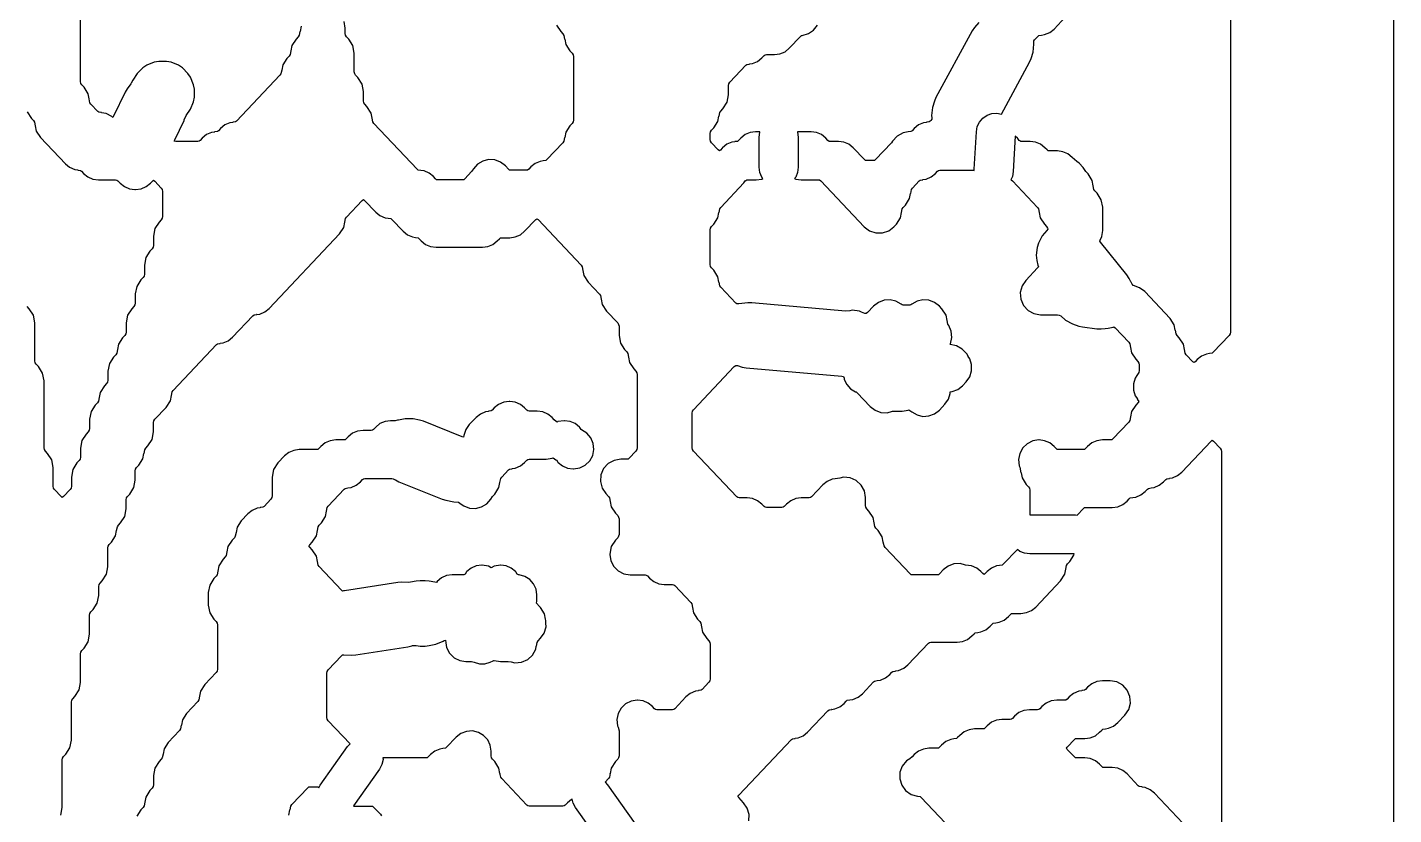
# Model space of a CAD drawing. Header units: millimetres. Extents: x 10 to 410, y 18 to 283.
# Drawn here: x 177.77 to 211.27, y 40.31 to 59.62 of the extents above; entities that cross this region are included whole.
import ezdxf

# ---------------------------------------------------------------- set-up
doc = ezdxf.new("R2010")
doc.units = ezdxf.units.MM
doc.layers.add('CUT', color=1, linetype='Continuous')

msp = doc.modelspace()

# ---------------------------------------------------------------- linework, layer by layer
at = {"layer": 'CUT'}
msp.add_lwpolyline([(211.2679, 144), (198.134, 144), (198.134, 147), (190.134, 147), (190.134, 144), (169.134, 144), (169.134, 147), (161.134, 147), (161.134, 144), (148, 144), (148, 24), (161.134, 24), (161.134, 21), (169.134, 21), (169.134, 24), (190.134, 24), (190.134, 21), (198.134, 21), (198.134, 24), (211.2679, 24)], close=True, dxfattribs=at)
for points in [[(207.2679, 61.9778), (207.2679, 52.1488), (207.2595, 52.1046), (207.2353, 52.0668), (206.8438, 51.6533), (206.8186, 51.6331), (206.7529, 51.6241), (206.7534, 51.6207), (206.678, 51.6105), (206.554, 51.5571), (206.4488, 51.4725), (206.4009, 51.422), (206.3729, 51.4007), (206.3449, 51.422), (206.1818, 51.5942), (206.1576, 51.6321), (206.1402, 51.7229), (206.1383, 51.7225), (206.1137, 51.8508), (206.0122, 52.0096), (205.9581, 52.0668), (205.9339, 52.1046), (205.9165, 52.1955), (205.9145, 52.1951), (205.8899, 52.3234), (205.7885, 52.4822), (205.1653, 53.1403), (205.0405, 53.236), (204.8921, 53.2883), (204.882, 53.2902), (204.8563, 53.3228), (204.8286, 53.3753), (204.8261, 53.3802), (204.7855, 53.4614), (204.7264, 53.5529), (204.0779, 54.3514), (204.0608, 54.38), (204.0698, 54.4066), (204.112, 54.4916), (204.1354, 54.6428), (204.1354, 55.2101), (204.0999, 55.3951), (203.9984, 55.5539), (203.9443, 55.6111), (203.9201, 55.6489), (203.9026, 55.7398), (203.9007, 55.7394), (203.8761, 55.8677), (203.7746, 56.0265), (203.7205, 56.0836), (203.6574, 56.1824), (203.5598, 56.2943), (203.5004, 56.3311), (203.4408, 56.3791), (203.3882, 56.4345), (203.283, 56.5191), (203.159, 56.5725), (203.0252, 56.5907), (202.8267, 56.5907), (202.7947, 56.5951), (202.7695, 56.6153), (202.717, 56.6708), (202.6117, 56.7554), (202.4877, 56.8088), (202.3539, 56.827), (202.1233, 56.827), (202.1025, 56.8402), (202.0887, 56.8461), (202.0525, 56.8999), (202.0457, 56.9071), (201.9917, 56.9505), (201.9427, 56.089), (201.9194, 55.9659), (201.8795, 55.8832), (201.8892, 55.8819), (201.8905, 55.8819), (201.9211, 55.8572), (202.5364, 55.2075), (202.5606, 55.1696), (202.578, 55.0788), (202.5799, 55.0792), (202.6046, 54.9508), (202.706, 54.7921), (202.7601, 54.7349), (202.7843, 54.697), (202.787, 54.6831), (202.7856, 54.6749), (202.7647, 54.6388), (202.6541, 54.5071), (202.5594, 54.3332), (202.5264, 54.2265), (202.5063, 54.0324), (202.518, 53.9072), (202.5429, 53.7915), (202.557, 53.7505), (202.5369, 53.7213), (202.2493, 53.4176), (202.1569, 53.2802), (202.1145, 53.1201), (202.1267, 52.955), (202.1921, 52.8029), (202.3037, 52.6805), (202.4491, 52.6013), (202.6124, 52.5738), (203.0279, 52.5738), (203.0698, 52.5663), (203.1065, 52.5445), (203.2225, 52.4439), (203.392, 52.3473), (203.5471, 52.2957), (203.6427, 52.274), (203.9918, 52.23), (204.1007, 52.2283), (204.1911, 52.2367), (204.1966, 52.2372), (204.2671, 52.2422), (204.3905, 52.2669), (204.4113, 52.2738), (204.4405, 52.2516), (204.7739, 51.8995), (204.7982, 51.8616), (204.8156, 51.7708), (204.8175, 51.7711), (204.8421, 51.6428), (204.9436, 51.4841), (204.9977, 51.4269), (205.0219, 51.389), (205.0304, 51.3449), (205.0304, 51.2036), (205.0219, 51.1595), (204.9721, 51.0816), (204.9748, 51.0799), (204.9342, 51.0214), (204.8891, 50.8772), (204.8891, 50.7262), (204.9342, 50.582), (204.9855, 50.5081), (204.9826, 50.506), (205.0234, 50.4473), (205.0043, 50.4197), (204.9436, 50.3556), (204.8421, 50.1968), (204.8175, 50.0685), (204.8156, 50.0689), (204.7982, 49.9781), (204.7739, 49.9402), (204.3824, 49.5267), (204.3572, 49.5065), (204.3252, 49.5021), (204.1267, 49.5021), (203.9929, 49.4839), (203.8689, 49.4305), (203.7637, 49.3459), (203.7112, 49.2904), (203.686, 49.2702), (203.6539, 49.2658), (203.0505, 49.2658), (203.0184, 49.2702), (202.9933, 49.2904), (202.9407, 49.3459), (202.8355, 49.4305), (202.7115, 49.4839), (202.5777, 49.5021), (202.5708, 49.5021), (202.4204, 49.4789), (202.2839, 49.4116), (202.174, 49.3063), (202.1008, 49.1727), (202.0713, 49.0234), (202.088, 48.8721), (202.1044, 48.835), (202.1305, 48.699), (202.1324, 48.6994), (202.157, 48.5711), (202.2585, 48.4123), (202.3126, 48.3552), (202.3368, 48.3173), (202.3453, 48.2731), (202.3453, 47.6668), (203.4641, 47.6668), (203.5104, 47.6607), (203.6645, 47.8235), (203.6897, 47.8437), (203.7218, 47.8481), (204.3677, 47.8481), (204.5015, 47.8663), (204.6256, 47.9197), (204.7308, 48.0043), (204.7833, 48.0598), (204.8085, 48.08), (204.8741, 48.089), (204.8737, 48.0923), (204.949, 48.1026), (205.0731, 48.156), (205.1783, 48.2406), (205.2308, 48.2961), (205.256, 48.3163), (205.3216, 48.3253), (205.3212, 48.3286), (205.3966, 48.3389), (205.5206, 48.3923), (205.6258, 48.4769), (205.6783, 48.5323), (205.7035, 48.5526), (205.7692, 48.5615), (205.7687, 48.5649), (205.8441, 48.5752), (205.9681, 48.6286), (206.0733, 48.7132), (206.7924, 49.4725), (206.8204, 49.4938), (206.8484, 49.4725), (207.0115, 49.3003), (207.0357, 49.2624), (207.0442, 49.2183), (207.0442, 39.6256)], [(184.4802, 59.6483), (184.4556, 59.52), (184.4537, 59.5204), (184.4363, 59.4295), (184.4121, 59.3917), (184.3579, 59.3345), (184.2565, 59.1757), (184.2319, 59.0474), (184.2299, 59.0478), (184.2125, 58.957), (184.1883, 58.9191), (184.1342, 58.8619), (184.0327, 58.7032), (184.0081, 58.5748), (184.0062, 58.5752), (183.9888, 58.4844), (183.9646, 58.4465), (182.9018, 57.3242), (182.8766, 57.3039), (182.8109, 57.295), (182.8114, 57.2916), (182.736, 57.2813), (182.612, 57.228), (182.5068, 57.1434), (182.4543, 57.0879), (182.4291, 57.0677), (182.3634, 57.0587), (182.3639, 57.0553), (182.2885, 57.0451), (182.1645, 56.9917), (182.0593, 56.9071), (182.0067, 56.8516), (181.9815, 56.8314), (181.9495, 56.827), (181.4076, 56.827), (181.3744, 56.8326), (181.3837, 56.865), (181.6119, 57.3404), (181.6162, 57.3521), (181.6162, 57.352), (181.6677, 57.4632), (181.7722, 57.6196), (181.8469, 57.7998), (181.869, 57.9109), (181.869, 58.106), (181.8469, 58.217), (181.7722, 58.3973), (181.7093, 58.4914), (181.5714, 58.6294), (181.4772, 58.6923), (181.297, 58.7669), (181.1859, 58.789), (180.9908, 58.789), (180.8798, 58.7669), (180.6996, 58.6923), (180.6054, 58.6294), (180.4675, 58.4914), (180.3583, 58.3281), (180.3175, 58.2542), (180.3085, 58.234), (180.2204, 58.1166), (180.1695, 58.0329), (179.8862, 57.4426), (179.8672, 57.4154), (179.8435, 57.4335), (179.7004, 57.5096), (179.5891, 57.5279), (179.5896, 57.5313), (179.524, 57.5402), (179.4988, 57.5605), (179.331, 57.7376), (179.3068, 57.7755), (179.2894, 57.8664), (179.2875, 57.866), (179.2628, 57.9943), (179.1614, 58.1531), (179.1073, 58.2102), (179.0831, 58.2481), (179.0746, 58.2923), (179.0746, 59.8512)], [(190.7454, 59.6766), (190.8469, 59.5178), (190.901, 59.4607), (190.9252, 59.4228), (190.9427, 59.332), (190.9446, 59.3323), (190.9692, 59.204), (191.0706, 59.0453), (191.1248, 58.9881), (191.149, 58.9502), (191.1575, 58.9061), (191.1575, 57.3471), (191.149, 57.303), (191.1248, 57.2651), (191.0706, 57.2079), (190.9692, 57.0492), (190.9446, 56.9208), (190.9427, 56.9212), (190.9252, 56.8304), (190.901, 56.7925), (190.5095, 56.3791), (190.4843, 56.3588), (190.4187, 56.3499), (190.4191, 56.3465), (190.3438, 56.3362), (190.2197, 56.2828), (190.1145, 56.1982), (190.062, 56.1428), (190.0368, 56.1225), (190.0048, 56.1181), (189.6251, 56.1181), (189.593, 56.1225), (189.5678, 56.1428), (189.4903, 56.2247), (189.3714, 56.3172), (189.2303, 56.3701), (189.0799, 56.3786), (188.9338, 56.3419), (188.8052, 56.2634), (188.7059, 56.1501), (188.6634, 56.0836), (188.4957, 55.9065), (188.4705, 55.8862), (188.4385, 55.8819), (187.835, 55.8819), (187.803, 55.8862), (187.7778, 55.9065), (187.7253, 55.9619), (187.62, 56.0465), (187.496, 56.0999), (187.4206, 56.1102), (187.4211, 56.1136), (187.3555, 56.1225), (187.3303, 56.1428), (186.2675, 57.2651), (186.2433, 57.303), (186.2258, 57.3938), (186.2239, 57.3934), (186.1993, 57.5217), (186.0979, 57.6805), (186.0437, 57.7376), (186.0195, 57.7755), (186.011, 57.8197), (186.011, 58.0456), (185.9755, 58.2306), (185.8741, 58.3893), (185.82, 58.4465), (185.7958, 58.4844), (185.7873, 58.5285), (185.7873, 58.9907), (185.7518, 59.1757), (185.6503, 59.3345), (185.5962, 59.3917), (185.572, 59.4295), (185.5635, 59.4737), (185.5635, 59.605), (185.5379, 59.763)], [(195.4586, 40.1598), (195.4654, 40.3192), (195.4217, 40.4726), (195.3319, 40.6044), (195.2112, 40.7319), (195.1921, 40.7595), (195.2112, 40.7871), (196.5043, 42.1526), (196.5295, 42.1728), (196.5951, 42.1818), (196.5947, 42.1852), (196.67, 42.1954), (196.7941, 42.2488), (196.8993, 42.3334), (197.3993, 42.8615), (197.4245, 42.8817), (197.4902, 42.8907), (197.4897, 42.894), (197.5651, 42.9043), (197.6891, 42.9577), (197.7943, 43.0423), (197.8468, 43.0977), (197.872, 43.118), (197.9377, 43.1269), (197.9372, 43.1303), (198.0126, 43.1406), (198.1366, 43.194), (198.2418, 43.2786), (198.5181, 43.5703), (198.5433, 43.5906), (198.6089, 43.5995), (198.6085, 43.6029), (198.6838, 43.6132), (198.8079, 43.6665), (198.9131, 43.7511), (198.9656, 43.8066), (198.9908, 43.8269), (199.0565, 43.8358), (199.056, 43.8392), (199.1314, 43.8495), (199.2554, 43.9028), (199.3606, 43.9874), (199.8607, 44.5155), (199.8859, 44.5357), (199.9179, 44.5401), (200.5639, 44.5401), (200.6977, 44.5583), (200.8217, 44.6117), (200.9269, 44.6963), (200.9794, 44.7517), (201.0046, 44.772), (201.0703, 44.781), (201.0698, 44.7843), (201.1452, 44.7946), (201.2692, 44.848), (201.3744, 44.9326), (201.427, 44.988), (201.4521, 45.0083), (201.5178, 45.0172), (201.5173, 45.0206), (201.5927, 45.0309), (201.7167, 45.0843), (201.8219, 45.1689), (201.8745, 45.2243), (201.8997, 45.2446), (201.9317, 45.2489), (202.1302, 45.2489), (202.264, 45.2672), (202.388, 45.3205), (202.4932, 45.4051), (203.1034, 46.0495), (203.2048, 46.2082), (203.2294, 46.3365), (203.2314, 46.3362), (203.2488, 46.427), (203.273, 46.4649), (203.3271, 46.522), (203.4286, 46.6808), (203.4336, 46.7068), (202.3453, 46.7068), (202.2211, 46.7232), (202.1053, 46.7711), (202.0424, 46.8194), (201.6973, 46.455), (201.6721, 46.4347), (201.6065, 46.4258), (201.607, 46.4224), (201.5316, 46.4121), (201.4076, 46.3588), (201.3023, 46.2742), (201.2545, 46.2237), (201.2265, 46.2024), (201.1985, 46.2237), (201.1507, 46.2742), (201.0454, 46.3588), (200.9214, 46.4121), (200.8461, 46.4224), (200.8465, 46.4258), (200.7736, 46.4357), (200.6381, 46.4709), (200.4865, 46.4632), (200.3443, 46.4104), (200.2244, 46.3173), (200.131, 46.2187), (200.1059, 46.1985), (200.0738, 46.1941), (199.4704, 46.1941), (199.4383, 46.1985), (199.4131, 46.2187), (198.7979, 46.8684), (198.7737, 46.9063), (198.7562, 46.9972), (198.7543, 46.9968), (198.7297, 47.1251), (198.6282, 47.2839), (198.5741, 47.341), (198.5499, 47.3789), (198.5325, 47.4697), (198.5305, 47.4694), (198.5059, 47.5977), (198.4045, 47.7564), (198.3504, 47.8136), (198.3261, 47.8515), (198.3177, 47.8956), (198.3177, 48.0913), (198.2908, 48.2531), (198.213, 48.3975), (198.0926, 48.5089), (197.9427, 48.5754), (197.7793, 48.5898), (197.6871, 48.5671), (197.5789, 48.5524), (197.5794, 48.549), (197.504, 48.5387), (197.38, 48.4854), (197.2747, 48.4008), (196.9984, 48.109), (196.9733, 48.0888), (196.9412, 48.0844), (196.7427, 48.0844), (196.609, 48.0662), (196.4849, 48.0128), (196.3797, 47.9282), (196.3272, 47.8727), (196.302, 47.8525), (196.27, 47.8481), (195.8903, 47.8481), (195.8582, 47.8525), (195.833, 47.8727), (195.7805, 47.9282), (195.6753, 48.0128), (195.5513, 48.0662), (195.4175, 48.0844), (195.219, 48.0844), (195.187, 48.0888), (195.1618, 48.109), (194.099, 49.2313), (194.0748, 49.2692), (194.0663, 49.3134), (194.0663, 50.1634), (194.0748, 50.2076), (194.099, 50.2455), (195.1025, 51.3052), (195.1363, 51.3298), (195.1779, 51.3256), (195.2974, 51.2907), (195.3937, 51.2726), (197.7416, 51.0661), (197.7768, 51.0572), (197.7929, 51.0146), (197.7979, 50.9876), (197.8604, 50.8625), (197.955, 50.7596), (198.0745, 50.6869), (198.0915, 50.6796), (198.1172, 50.6589), (198.4343, 50.3241), (198.5542, 50.231), (198.6965, 50.1782), (198.8481, 50.1705), (198.9835, 50.2056), (199.0229, 50.211), (199.2176, 50.211), (199.3672, 50.2339), (199.3847, 50.2425), (199.4085, 50.2276), (199.4551, 50.1901), (199.5833, 50.1153), (199.7278, 50.0814), (199.8759, 50.0915), (200.0145, 50.1446), (200.1314, 50.236), (200.2649, 50.377), (200.3512, 50.5014), (200.3962, 50.6459), (200.3962, 50.6864), (200.4417, 50.6894), (200.5806, 50.7425), (200.6978, 50.8341), (200.7891, 50.9305), (200.8752, 51.0546), (200.9203, 51.1987), (200.9203, 51.3498), (200.8752, 51.4939), (200.8346, 51.5524), (200.8373, 51.5541), (200.7996, 51.6132), (200.6928, 51.7325), (200.5539, 51.8121), (200.3969, 51.8436), (200.395, 51.8433), (200.4046, 51.8598), (200.4376, 52.012), (200.4222, 52.1671), (200.3598, 52.3099), (200.34, 52.3409), (200.3225, 52.4318), (200.3206, 52.4314), (200.296, 52.5597), (200.1945, 52.7185), (200.1314, 52.7851), (200.0145, 52.8765), (199.8759, 52.9296), (199.7278, 52.9397), (199.5833, 52.9058), (199.4551, 52.831), (199.4346, 52.8145), (199.4025, 52.8101), (199.2466, 52.8101), (199.2146, 52.8145), (199.1941, 52.831), (199.0659, 52.9058), (198.9214, 52.9397), (198.7733, 52.9296), (198.6347, 52.8765), (198.5177, 52.7851), (198.3684, 52.6274), (198.3346, 52.6028), (198.3029, 52.606), (198.2252, 52.6403), (198.2231, 52.6355), (198.1735, 52.6625), (197.9945, 52.6869), (197.9343, 52.6729), (197.8288, 52.6646), (195.5339, 52.8664), (195.4358, 52.8654), (195.21, 52.8408), (195.2004, 52.8386), (195.167, 52.8383), (195.1365, 52.8615), (194.7702, 53.2482), (194.746, 53.2861), (194.7286, 53.3769), (194.7267, 53.3765), (194.7021, 53.5048), (194.6006, 53.6636), (194.5465, 53.7208), (194.5223, 53.7586), (194.5138, 53.8028), (194.5138, 54.6529), (194.5223, 54.697), (194.5465, 54.7349), (194.6006, 54.7921), (194.7021, 54.9508), (194.7267, 55.0792), (194.7286, 55.0788), (194.746, 55.1696), (194.7702, 55.2075), (195.3398, 55.8089), (195.376, 55.8628), (195.3898, 55.8687), (195.4105, 55.8819), (195.6412, 55.8819), (195.775, 55.9001), (195.8046, 55.9129), (195.7763, 55.9498), (195.7284, 56.0656), (195.712, 56.1898), (195.712, 56.9308), (195.7284, 57.055), (195.7318, 57.0633), (195.624, 57.0633), (195.4902, 57.0451), (195.3661, 56.9917), (195.2609, 56.9071), (195.2084, 56.8516), (195.1778, 56.827), (195.1764, 56.827), (195.1462, 56.8229), (195.1247, 56.8234), (195.1176, 56.8224), (195.118, 56.819), (195.0427, 56.8088), (194.9186, 56.7554), (194.8134, 56.6708), (194.8041, 56.661), (194.7671, 56.6076), (194.7388, 56.5981), (194.7096, 56.6203), (194.5465, 56.7925), (194.5223, 56.8304), (194.5138, 56.8745), (194.5138, 57.0158), (194.5223, 57.0599), (194.5465, 57.0978), (194.6006, 57.155), (194.7021, 57.3137), (194.7267, 57.442), (194.7286, 57.4417), (194.746, 57.5325), (194.7702, 57.5704), (194.8244, 57.6275), (194.9258, 57.7863), (194.9613, 57.9713), (194.9613, 58.1972), (194.9698, 58.2414), (194.994, 58.2792), (195.3855, 58.6927), (195.4107, 58.7129), (195.4763, 58.7219), (195.4759, 58.7253), (195.5513, 58.7355), (195.6753, 58.7889), (195.7805, 58.8735), (195.833, 58.929), (195.8582, 58.9492), (195.8903, 58.9536), (196.0887, 58.9536), (196.2225, 58.9718), (196.3466, 59.0252), (196.4518, 59.1098), (196.7281, 59.4015), (196.7533, 59.4218), (196.7704, 59.4241), (196.919, 59.4687), (197.0467, 59.5566), (197.1414, 59.6794)], [(201.0952, 59.741), (200.9905, 59.6155), (200.9354, 59.5344), (200.0475, 57.9043), (200.0093, 57.8141), (199.9606, 57.658), (199.94, 57.464), (199.9455, 57.4032), (199.9438, 57.3696), (199.9243, 57.3422), (199.9073, 57.3242), (199.8821, 57.3039), (199.8165, 57.295), (199.8169, 57.2916), (199.7416, 57.2813), (199.6175, 57.228), (199.5123, 57.1434), (199.4598, 57.0879), (199.4346, 57.0677), (199.3689, 57.0587), (199.3691, 57.0575), (199.2392, 57.0357), (199.0934, 56.9558), (198.9818, 56.8325), (198.9563, 56.7925), (198.5647, 56.3791), (198.5396, 56.3588), (198.5075, 56.3544), (198.3516, 56.3544), (198.3196, 56.3588), (198.2944, 56.3791), (198.0181, 56.6708), (197.9129, 56.7554), (197.7888, 56.8088), (197.655, 56.827), (197.43, 56.827), (197.3993, 56.8516), (197.3468, 56.9071), (197.2416, 56.9917), (197.1175, 57.0451), (196.9838, 57.0633), (196.6522, 57.0633), (196.6556, 57.055), (196.672, 56.9308), (196.672, 56.1898), (196.6556, 56.0656), (196.6077, 55.9498), (196.5793, 55.9129), (196.609, 55.9001), (196.7427, 55.8819), (197.1916, 55.8819), (197.2222, 55.8572), (198.2903, 54.7294), (198.4191, 54.6314), (198.5724, 54.5798), (198.7342, 54.5798), (198.8876, 54.6314), (199.0164, 54.7294), (199.0757, 54.7921), (199.1772, 54.9508), (199.2018, 55.0792), (199.2037, 55.0788), (199.2212, 55.1696), (199.2454, 55.2075), (199.2995, 55.2647), (199.401, 55.4234), (199.4256, 55.5517), (199.4275, 55.5514), (199.4449, 55.6422), (199.4691, 55.6801), (199.6369, 55.8572), (199.6621, 55.8775), (199.7277, 55.8864), (199.7273, 55.8898), (199.8026, 55.9001), (199.9267, 55.9535), (200.0319, 56.0381), (200.0844, 56.0935), (200.1096, 56.1138), (200.1416, 56.1181), (200.9688, 56.1181), (200.9863, 56.1157), (200.9843, 56.1434), (201.0366, 57.0639), (201.0599, 57.187), (201.1144, 57.2999), (201.1962, 57.3948), (201.2998, 57.4653), (201.4181, 57.5066), (201.543, 57.5159), (201.65, 57.4956), (202.341, 58.7699), (202.3787, 58.8593), (202.4274, 59.0154), (202.4481, 59.2094), (202.4439, 59.2554), (202.4456, 59.2889), (202.4651, 59.3164), (202.5457, 59.4015), (202.5709, 59.4218), (202.6366, 59.4307), (202.6361, 59.4341), (202.7115, 59.4444), (202.8355, 59.4978), (202.9407, 59.5824), (203.217, 59.8741)], [(177.7675, 57.55), (177.869, 57.3912), (177.9231, 57.3341), (177.9473, 57.2962), (177.9648, 57.2054), (177.9667, 57.2057), (177.9913, 57.0774), (178.0927, 56.9187), (178.7029, 56.2743), (178.8081, 56.1897), (178.9322, 56.1364), (179.0075, 56.1261), (179.0071, 56.1227), (179.0727, 56.1138), (179.0979, 56.0935), (179.1504, 56.0381), (179.2556, 55.9535), (179.3797, 55.9001), (179.5135, 55.8819), (179.9357, 55.8819), (179.9677, 55.8775), (179.9929, 55.8572), (180.0454, 55.8018), (180.1507, 55.7172), (180.2747, 55.6638), (180.4085, 55.6456), (180.4258, 55.6456), (180.5595, 55.6638), (180.6836, 55.7172), (180.7888, 55.8018), (180.8366, 55.8523), (180.8646, 55.8736), (180.8926, 55.8523), (181.0557, 55.6801), (181.0799, 55.6422), (181.0884, 55.598), (181.0884, 54.9842), (181.0799, 54.9401), (181.0557, 54.9022), (181.0016, 54.845), (180.9001, 54.6863), (180.8646, 54.5012), (180.8646, 54.2754), (180.8562, 54.2312), (180.832, 54.1933), (180.7778, 54.1362), (180.6764, 53.9774), (180.6409, 53.7924), (180.6409, 53.5665), (180.6324, 53.5224), (180.6082, 53.4845), (180.5541, 53.4273), (180.4526, 53.2686), (180.4171, 53.0835), (180.4171, 52.8577), (180.4087, 52.8135), (180.3844, 52.7756), (180.3303, 52.7185), (180.2289, 52.5597), (180.1934, 52.3747), (180.1934, 52.1488), (180.1849, 52.1046), (180.1607, 52.0668), (180.1066, 52.0096), (180.0051, 51.8508), (179.9805, 51.7225), (179.9786, 51.7229), (179.9611, 51.6321), (179.9369, 51.5942), (179.8828, 51.537), (179.7814, 51.3783), (179.7459, 51.1932), (179.7459, 50.9674), (179.7374, 50.9232), (179.7132, 50.8853), (179.659, 50.8282), (179.5576, 50.6694), (179.533, 50.5411), (179.5311, 50.5415), (179.5136, 50.4506), (179.4894, 50.4127), (179.4353, 50.3556), (179.3338, 50.1968), (179.2983, 50.0118), (179.2983, 49.7859), (179.2899, 49.7418), (179.2657, 49.7039), (179.2115, 49.6467), (179.1101, 49.488), (179.0746, 49.3029), (179.0746, 49.0771), (179.0661, 49.0329), (179.0419, 48.995), (178.9878, 48.9379), (178.8863, 48.7791), (178.8508, 48.5941), (178.8508, 48.3682), (178.8424, 48.324), (178.8181, 48.2862), (178.6551, 48.114), (178.6271, 48.0927), (178.5991, 48.114), (178.436, 48.2862), (178.4118, 48.324), (178.4033, 48.3682), (178.4033, 48.8304), (178.3678, 49.0154), (178.2664, 49.1742), (178.2122, 49.2313), (178.188, 49.2692), (178.1796, 49.3134), (178.1796, 50.9569), (178.1441, 51.142), (178.0426, 51.3007), (177.9885, 51.3579), (177.9643, 51.3958), (177.9558, 51.4399), (177.9558, 52.3747), (177.9203, 52.5597), (177.8188, 52.7185), (177.7647, 52.7756)], [(178.5916, 40.3011), (178.6271, 40.4861), (178.6271, 41.6571), (178.6355, 41.7013), (178.6597, 41.7392), (178.7139, 41.7963), (178.8153, 41.9551), (178.8508, 42.1401), (178.8508, 43.0748), (178.8593, 43.119), (178.8835, 43.1569), (178.9376, 43.214), (179.0391, 43.3728), (179.0746, 43.5578), (179.0746, 44.2563), (179.0831, 44.3004), (179.1073, 44.3383), (179.1614, 44.3955), (179.2628, 44.5542), (179.2983, 44.7393), (179.2983, 45.2014), (179.3068, 45.2456), (179.331, 45.2835), (179.3851, 45.3406), (179.4866, 45.4994), (179.5221, 45.6844), (179.5221, 45.9103), (179.5306, 45.9544), (179.5548, 45.9923), (179.6089, 46.0495), (179.7104, 46.2082), (179.7459, 46.3933), (179.7459, 46.8554), (179.7543, 46.8996), (179.7785, 46.9375), (179.8327, 46.9946), (179.9341, 47.1534), (179.9587, 47.2817), (179.9607, 47.2813), (179.9781, 47.3722), (180.0023, 47.41), (180.0564, 47.4672), (180.1579, 47.626), (180.1934, 47.811), (180.1934, 48.0369), (180.2018, 48.081), (180.226, 48.1189), (180.2802, 48.1761), (180.3816, 48.3348), (180.4171, 48.5199), (180.4171, 48.7457), (180.4256, 48.7899), (180.4498, 48.8278), (180.5039, 48.8849), (180.6054, 49.0437), (180.63, 49.172), (180.6319, 49.1716), (180.6494, 49.2624), (180.6736, 49.3003), (180.7277, 49.3575), (180.8291, 49.5163), (180.8646, 49.7013), (180.8646, 49.9272), (180.8731, 49.9713), (180.8973, 50.0092), (181.1752, 50.3026), (181.2767, 50.4614), (181.3013, 50.5897), (181.3032, 50.5893), (181.3206, 50.6802), (181.3448, 50.7181), (182.4076, 51.8404), (182.4328, 51.8606), (182.4984, 51.8696), (182.498, 51.8729), (182.5734, 51.8832), (182.6974, 51.9366), (182.8026, 52.0212), (183.3026, 52.5492), (183.3278, 52.5695), (183.3935, 52.5784), (183.393, 52.5818), (183.4684, 52.5921), (183.5924, 52.6454), (183.6976, 52.73), (185.4266, 54.5558), (185.528, 54.7146), (185.5526, 54.8429), (185.5546, 54.8425), (185.572, 54.9333), (185.5962, 54.9712), (185.983, 55.3797), (186.011, 55.401), (186.039, 55.3797), (186.3106, 55.0929), (186.4159, 55.0083), (186.5399, 54.9549), (186.6153, 54.9447), (186.6148, 54.9413), (186.6804, 54.9323), (186.7056, 54.9121), (186.9819, 54.6203), (187.0871, 54.5357), (187.2112, 54.4824), (187.2865, 54.4721), (187.2861, 54.4687), (187.3517, 54.4598), (187.3769, 54.4395), (187.4294, 54.3841), (187.5347, 54.2994), (187.6587, 54.2461), (187.7925, 54.2278), (188.9285, 54.2278), (189.0623, 54.2461), (189.1863, 54.2994), (189.2916, 54.3841), (189.3441, 54.4395), (189.3693, 54.4598), (189.4013, 54.4641), (189.5998, 54.4641), (189.7336, 54.4824), (189.8576, 54.5357), (189.9628, 54.6203), (190.2344, 54.9071), (190.2624, 54.9284), (190.2904, 54.9071), (191.3485, 53.7898), (191.3727, 53.7519), (191.3902, 53.6611), (191.3921, 53.6614), (191.4167, 53.5331), (191.5182, 53.3744), (191.796, 53.0809), (191.8203, 53.043), (191.8377, 52.9522), (191.8396, 52.9526), (191.8642, 52.8243), (191.9657, 52.6655), (192.2436, 52.3721), (192.2678, 52.3342), (192.2762, 52.29), (192.2762, 52.0642), (192.3117, 51.8791), (192.4132, 51.7204), (192.4673, 51.6632), (192.4915, 51.6253), (192.5089, 51.5345), (192.5109, 51.5349), (192.5355, 51.4065), (192.6369, 51.2478), (192.6911, 51.1906), (192.7153, 51.1527), (192.7238, 51.1086), (192.7238, 49.3134), (192.7153, 49.2692), (192.6911, 49.2313), (192.5233, 49.0542), (192.4981, 49.0339), (192.4661, 49.0295), (192.3196, 49.0295), (192.1563, 49.0021), (192.0109, 48.9229), (191.8993, 48.8005), (191.8339, 48.6484), (191.8217, 48.4832), (191.8641, 48.3232), (191.9565, 48.1857), (192.0198, 48.1189), (192.044, 48.081), (192.0614, 47.9902), (192.0634, 47.9906), (192.088, 47.8622), (192.1894, 47.7035), (192.2436, 47.6463), (192.2678, 47.6084), (192.2762, 47.5643), (192.2762, 47.1868), (192.2678, 47.1426), (192.2436, 47.1047), (192.1894, 47.0476), (192.088, 46.8888), (192.0525, 46.7038), (192.0525, 46.6941), (192.077, 46.5396), (192.148, 46.4002), (192.2586, 46.2896), (192.398, 46.2186), (192.5525, 46.1941), (192.9136, 46.1941), (192.9456, 46.1897), (192.9708, 46.1695), (193.0233, 46.114), (193.1286, 46.0294), (193.2526, 45.976), (193.3864, 45.9578), (193.5849, 45.9578), (193.6169, 45.9534), (193.6421, 45.9332), (194.0336, 45.5197), (194.0578, 45.4819), (194.0752, 45.391), (194.0772, 45.3914), (194.1018, 45.2631), (194.2032, 45.1043), (194.2574, 45.0472), (194.2816, 45.0093), (194.299, 44.9185), (194.3009, 44.9188), (194.3255, 44.7905), (194.427, 44.6318), (194.4811, 44.5746), (194.5053, 44.5367), (194.5138, 44.4926), (194.5138, 43.6425), (194.5053, 43.5983), (194.4811, 43.5604), (194.3134, 43.3833), (194.2882, 43.363), (194.2225, 43.3541), (194.223, 43.3507), (194.1476, 43.3404), (194.0236, 43.2871), (193.9184, 43.2024), (193.6421, 42.9107), (193.6169, 42.8904), (193.5849, 42.8861), (193.2052, 42.8861), (193.1731, 42.8904), (193.1479, 42.9107), (193.0954, 42.9662), (192.9902, 43.0508), (192.8662, 43.1041), (192.7324, 43.1224), (192.7255, 43.1224), (192.5751, 43.0992), (192.4386, 43.0318), (192.3287, 42.9265), (192.2555, 42.793), (192.226, 42.6437), (192.2427, 42.4924), (192.2591, 42.4552), (192.2762, 42.366), (192.2762, 41.7522), (192.2678, 41.708), (192.2436, 41.6701), (192.1894, 41.613), (192.088, 41.4542), (192.0634, 41.3259), (192.0614, 41.3263), (192.044, 41.2354), (192.0198, 41.1976), (191.934, 41.107), (191.9949, 41.0412), (192.6699, 40.0873)], [(184.1855, 40.3011), (184.2101, 40.4294), (184.212, 40.429), (184.2295, 40.5198), (184.2537, 40.5577), (184.6452, 40.9712), (184.6704, 40.9914), (184.7024, 40.9958), (184.8583, 40.9958), (184.8904, 40.9914), (184.9144, 40.9722), (184.9461, 41.0324), (185.6211, 41.9863), (185.682, 42.0521), (185.1487, 42.6153), (185.1245, 42.6532), (185.116, 42.6973), (185.116, 43.7837), (185.1245, 43.8278), (185.1487, 43.8657), (185.4729, 44.2081), (185.4995, 44.2292), (185.5332, 44.2325), (185.727, 44.2241), (185.8248, 44.2295), (187.0996, 44.4263), (187.1945, 44.4506), (187.2156, 44.4583), (187.248, 44.4653), (187.2812, 44.4633), (187.3053, 44.4586), (187.4028, 44.4489), (187.5281, 44.4489), (187.6256, 44.4586), (187.7859, 44.4904), (187.9662, 44.5651), (187.9927, 44.5828), (188.0202, 44.5956), (188.0308, 44.5275), (188.0312, 44.5275), (188.0493, 44.413), (188.1203, 44.2736), (188.231, 44.163), (188.3703, 44.092), (188.5249, 44.0675), (188.6622, 44.0675), (188.6949, 44.0631), (188.7223, 44.0513), (188.8524, 44.0151), (188.9874, 44.0151), (189.1175, 44.0513), (189.1916, 44.0831), (189.2092, 44.0941), (189.2138, 44.0918), (189.3678, 44.0675), (189.5572, 44.0675), (189.6319, 44.0573), (189.7241, 44.0346), (189.8874, 44.049), (190.0374, 44.1155), (190.1577, 44.227), (190.2355, 44.3714), (190.2481, 44.4469), (190.2535, 44.4459), (190.2709, 44.5367), (190.2951, 44.5746), (190.3552, 44.638), (190.444, 44.7678), (190.4881, 44.9188), (190.4852, 45.0127), (190.4862, 45.0127), (190.4862, 45.0498), (190.4835, 45.0635), (190.4831, 45.076), (190.4772, 45.1069), (190.4753, 45.1065), (190.4507, 45.2348), (190.3492, 45.3936), (190.2951, 45.4507), (190.283, 45.4697), (190.2551, 45.5009), (190.2624, 45.5466), (190.2624, 45.7012), (190.242, 45.8428), (190.1823, 45.9728), (190.0882, 46.0806), (189.9675, 46.1573), (189.8299, 46.1967), (189.8161, 46.1985), (189.7821, 46.2132), (189.7458, 46.267), (189.7391, 46.2742), (189.6338, 46.3588), (189.5098, 46.4121), (189.376, 46.4304), (189.3678, 46.4304), (189.2138, 46.4061), (189.1436, 46.3705), (189.0735, 46.4061), (188.9195, 46.4304), (188.9113, 46.4304), (188.7775, 46.4121), (188.6534, 46.3588), (188.5482, 46.2742), (188.5414, 46.267), (188.5052, 46.2132), (188.4711, 46.1985), (188.4385, 46.1941), (188.1873, 46.1941), (188.05, 46.1749), (187.9233, 46.1187), (187.8169, 46.0299), (187.7988, 46.01), (187.7649, 46.0116), (187.6256, 46.0393), (187.5281, 46.0489), (187.4028, 46.0489), (187.3053, 46.0393), (187.1628, 46.011), (187.1034, 46.0064), (186.9534, 46.0129), (186.8555, 46.0075), (185.5449, 45.8053), (185.5198, 45.8007), (185.4992, 45.7965), (185.4729, 45.8172), (184.9249, 46.3959), (184.9007, 46.4338), (184.8833, 46.5246), (184.8814, 46.5242), (184.8568, 46.6525), (184.7553, 46.8113), (184.6946, 46.8754), (184.6755, 46.903), (184.6946, 46.9305), (184.7553, 46.9946), (184.8568, 47.1534), (184.8814, 47.2817), (184.8833, 47.2813), (184.9007, 47.3722), (184.9249, 47.41), (184.9791, 47.4672), (185.0805, 47.626), (185.1051, 47.7543), (185.1071, 47.7539), (185.1245, 47.8447), (185.1487, 47.8826), (185.5402, 48.2961), (185.5654, 48.3163), (185.631, 48.3253), (185.6306, 48.3286), (185.7059, 48.3389), (185.83, 48.3923), (185.9352, 48.4769), (185.9877, 48.5323), (186.0129, 48.5526), (186.045, 48.557), (186.7076, 48.557), (186.7425, 48.5519), (186.7744, 48.537), (186.7944, 48.5239), (186.8812, 48.4784), (187.9391, 48.0502), (188.0331, 48.0225), (188.2282, 47.9853), (188.3392, 47.9768), (188.3413, 47.9769), (188.4068, 47.9278), (188.4093, 47.9313), (188.4684, 47.8853), (188.6094, 47.8324), (188.7598, 47.8239), (188.906, 47.8606), (189.0345, 47.9392), (189.1338, 48.0524), (189.1763, 48.1189), (189.2304, 48.1761), (189.3319, 48.3348), (189.3565, 48.4631), (189.3584, 48.4628), (189.3759, 48.5536), (189.4001, 48.5915), (189.5678, 48.7686), (189.593, 48.7889), (189.6587, 48.7978), (189.6582, 48.8012), (189.7336, 48.8115), (189.8576, 48.8648), (189.9628, 48.9495), (190.0154, 49.0049), (190.0405, 49.0252), (190.0726, 49.0295), (190.491, 49.0295), (190.6407, 49.0525), (190.6582, 49.061), (190.7312, 49.0154), (190.7403, 49.0115), (190.7765, 48.9592), (190.7858, 48.9495), (190.891, 48.8648), (191.015, 48.8115), (191.1488, 48.7932), (191.1623, 48.7932), (191.3119, 48.8162), (191.4479, 48.8828), (191.5576, 48.9871), (191.6311, 49.1194), (191.6617, 49.2677), (191.6464, 49.4183), (191.5868, 49.5574), (191.4883, 49.6724), (191.3599, 49.7525), (191.3509, 49.7564), (191.3146, 49.8087), (191.3054, 49.8185), (191.2001, 49.9031), (191.0761, 49.9565), (190.9423, 49.9747), (190.9288, 49.9747), (190.7792, 49.9518), (190.7617, 49.9432), (190.7379, 49.958), (190.6866, 49.9993), (190.6341, 50.0548), (190.5289, 50.1394), (190.4048, 50.1927), (190.2711, 50.211), (190.0726, 50.211), (190.0405, 50.2153), (190.0154, 50.2356), (189.9628, 50.2911), (189.8576, 50.3757), (189.7336, 50.429), (189.5998, 50.4473), (189.5825, 50.4473), (189.4487, 50.429), (189.3247, 50.3757), (189.2195, 50.2911), (189.167, 50.2356), (189.1418, 50.2153), (189.0761, 50.2064), (189.0766, 50.203), (189.0012, 50.1927), (188.8772, 50.1394), (188.772, 50.0548), (188.6051, 49.8786), (188.5202, 49.757), (188.4748, 49.6159), (188.467, 49.5684), (188.4345, 49.5758), (187.4815, 49.9615), (187.3875, 49.9892), (187.2269, 50.0198), (187.0318, 50.0182), (186.8684, 49.9843), (186.8498, 49.9843), (186.7857, 49.9747), (186.6737, 49.9747), (186.5399, 49.9565), (186.4159, 49.9031), (186.3106, 49.8185), (186.2581, 49.763), (186.2329, 49.7428), (186.2009, 49.7384), (186.0024, 49.7384), (185.8686, 49.7202), (185.7446, 49.6668), (185.6394, 49.5822), (185.5868, 49.5267), (185.5617, 49.5065), (185.5296, 49.5021), (185.3311, 49.5021), (185.1974, 49.4839), (185.0733, 49.4305), (184.9681, 49.3459), (184.9156, 49.2904), (184.8904, 49.2702), (184.8583, 49.2658), (184.4361, 49.2658), (184.3023, 49.2476), (184.1783, 49.1942), (184.0731, 49.1096), (183.9104, 48.9379), (183.809, 48.7791), (183.7735, 48.5941), (183.7735, 48.1319), (183.765, 48.0878), (183.7408, 48.0499), (183.573, 47.8727), (183.5478, 47.8525), (183.4822, 47.8435), (183.4827, 47.8401), (183.4073, 47.8299), (183.2833, 47.7765), (183.178, 47.6919), (183.0154, 47.5201), (182.9139, 47.3614), (182.8893, 47.2331), (182.8874, 47.2334), (182.87, 47.1426), (182.8458, 47.1047), (182.7916, 47.0476), (182.6902, 46.8888), (182.6656, 46.7605), (182.6636, 46.7609), (182.6462, 46.67), (182.622, 46.6322), (182.5679, 46.575), (182.4664, 46.4162), (182.4418, 46.2879), (182.4399, 46.2883), (182.4225, 46.1975), (182.3983, 46.1596), (182.3441, 46.1024), (182.2427, 45.9437), (182.2072, 45.7586), (182.2072, 45.4481), (182.2427, 45.2631), (182.3441, 45.1043), (182.3983, 45.0472), (182.4225, 45.0093), (182.4309, 44.9651), (182.4309, 43.8788), (182.4225, 43.8346), (182.3983, 43.7967), (182.1204, 43.5033), (182.0189, 43.3445), (181.9943, 43.2162), (181.9924, 43.2166), (181.975, 43.1257), (181.9507, 43.0879), (181.6729, 42.7944), (181.5714, 42.6356), (181.5468, 42.5073), (181.5449, 42.5077), (181.5274, 42.4169), (181.5032, 42.379), (181.2253, 42.0855), (181.1239, 41.9268), (181.0993, 41.7985), (181.0973, 41.7988), (181.0799, 41.708), (181.0557, 41.6701), (181.0016, 41.613), (180.9001, 41.4542), (180.8646, 41.2692), (180.8646, 41.0433), (180.8562, 40.9992), (180.832, 40.9613), (180.7778, 40.9041), (180.6764, 40.7454), (180.6518, 40.617), (180.6498, 40.6174), (180.6324, 40.5266), (180.6082, 40.4887), (180.5541, 40.4315), (180.4526, 40.2728)], [(206.7924, 39.3713), (205.4021, 40.8396), (205.2968, 40.9242), (205.1728, 40.9775), (205.0974, 40.9878), (205.0979, 40.9912), (205.0323, 41.0001), (205.0071, 41.0204), (204.7308, 41.3122), (204.6256, 41.3968), (204.5015, 41.4501), (204.3677, 41.4684), (204.1693, 41.4684), (204.1372, 41.4727), (204.112, 41.493), (204.0595, 41.5484), (203.9543, 41.633), (203.8303, 41.6864), (203.6965, 41.7046), (203.498, 41.7046), (203.466, 41.709), (203.4408, 41.7293), (203.2664, 41.9134), (203.2473, 41.9409), (203.2664, 41.9685), (203.4408, 42.1526), (203.4714, 42.1772), (203.6965, 42.1772), (203.8303, 42.1954), (203.9543, 42.2488), (204.0595, 42.3334), (204.112, 42.3889), (204.1372, 42.4091), (204.2029, 42.4181), (204.2024, 42.4215), (204.2778, 42.4317), (204.4018, 42.4851), (204.507, 42.5697), (204.6788, 42.7511), (204.7712, 42.8886), (204.8136, 43.0486), (204.8015, 43.2138), (204.736, 43.3659), (204.6245, 43.4883), (204.4791, 43.5675), (204.3158, 43.5949), (204.1267, 43.5949), (203.9929, 43.5767), (203.8689, 43.5233), (203.7637, 43.4387), (203.7112, 43.3833), (203.686, 43.363), (203.6203, 43.3541), (203.6208, 43.3507), (203.5454, 43.3404), (203.4214, 43.2871), (203.3162, 43.2024), (203.2636, 43.147), (203.233, 43.1224), (203.0079, 43.1224), (202.8742, 43.1041), (202.7501, 43.0508), (202.6449, 42.9662), (202.5924, 42.9107), (202.5672, 42.8904), (202.5351, 42.8861), (202.3367, 42.8861), (202.2029, 42.8678), (202.0788, 42.8145), (201.9736, 42.7299), (201.9211, 42.6744), (201.8959, 42.6542), (201.8639, 42.6498), (201.6654, 42.6498), (201.5316, 42.6316), (201.4076, 42.5782), (201.3023, 42.4936), (201.2498, 42.4381), (201.2246, 42.4179), (201.1926, 42.4135), (200.9941, 42.4135), (200.8603, 42.3953), (200.7363, 42.3419), (200.6311, 42.2573), (200.5786, 42.2018), (200.5534, 42.1816), (200.4877, 42.1726), (200.4882, 42.1693), (200.4128, 42.159), (200.2888, 42.1056), (200.1836, 42.021), (200.131, 41.9656), (200.1059, 41.9453), (200.0738, 41.9409), (199.8753, 41.9409), (199.7416, 41.9227), (199.6175, 41.8693), (199.5123, 41.7847), (199.4598, 41.7293), (199.4039, 41.6843), (199.3212, 41.6315), (199.2198, 41.505), (199.1641, 41.3528), (199.1601, 41.1908), (199.2081, 41.036), (199.3031, 40.9047), (199.435, 40.8107), (199.5902, 40.7638), (199.6588, 40.7547), (199.6835, 40.7349), (200.8548, 39.498)], [(191.8527, 39.5802), (191.2113, 40.4866), (191.1529, 40.5975), (191.1308, 40.6948), (191.1148, 40.6879), (191.0095, 40.6033), (190.957, 40.5478), (190.9318, 40.5276), (190.8998, 40.5232), (190.0726, 40.5232), (190.0405, 40.5276), (190.0154, 40.5478), (189.4001, 41.1976), (189.3759, 41.2354), (189.3584, 41.3263), (189.3565, 41.3259), (189.3319, 41.4542), (189.2304, 41.613), (189.1763, 41.6701), (189.1521, 41.708), (189.1436, 41.7522), (189.1436, 41.8672), (189.1216, 42.014), (189.0575, 42.1478), (188.9569, 42.2569), (188.8287, 42.3317), (188.6842, 42.3655), (188.5361, 42.3555), (188.3975, 42.3024), (188.2806, 42.211), (188.0482, 41.9656), (188.023, 41.9453), (187.9573, 41.9363), (187.9578, 41.933), (187.8824, 41.9227), (187.7584, 41.8693), (187.6532, 41.7847), (187.6007, 41.7293), (187.5755, 41.709), (187.5434, 41.7046), (186.4893, 41.7046), (186.4909, 41.6648), (186.4631, 41.5426), (186.4047, 41.4317), (185.7633, 40.5253), (185.7787, 40.5232), (186.2009, 40.5232), (186.2329, 40.5188), (186.2581, 40.4986), (186.4259, 40.3214), (186.4501, 40.2835)]]:
    msp.add_lwpolyline(points, dxfattribs=at)

doc.saveas('drawing.dxf')
